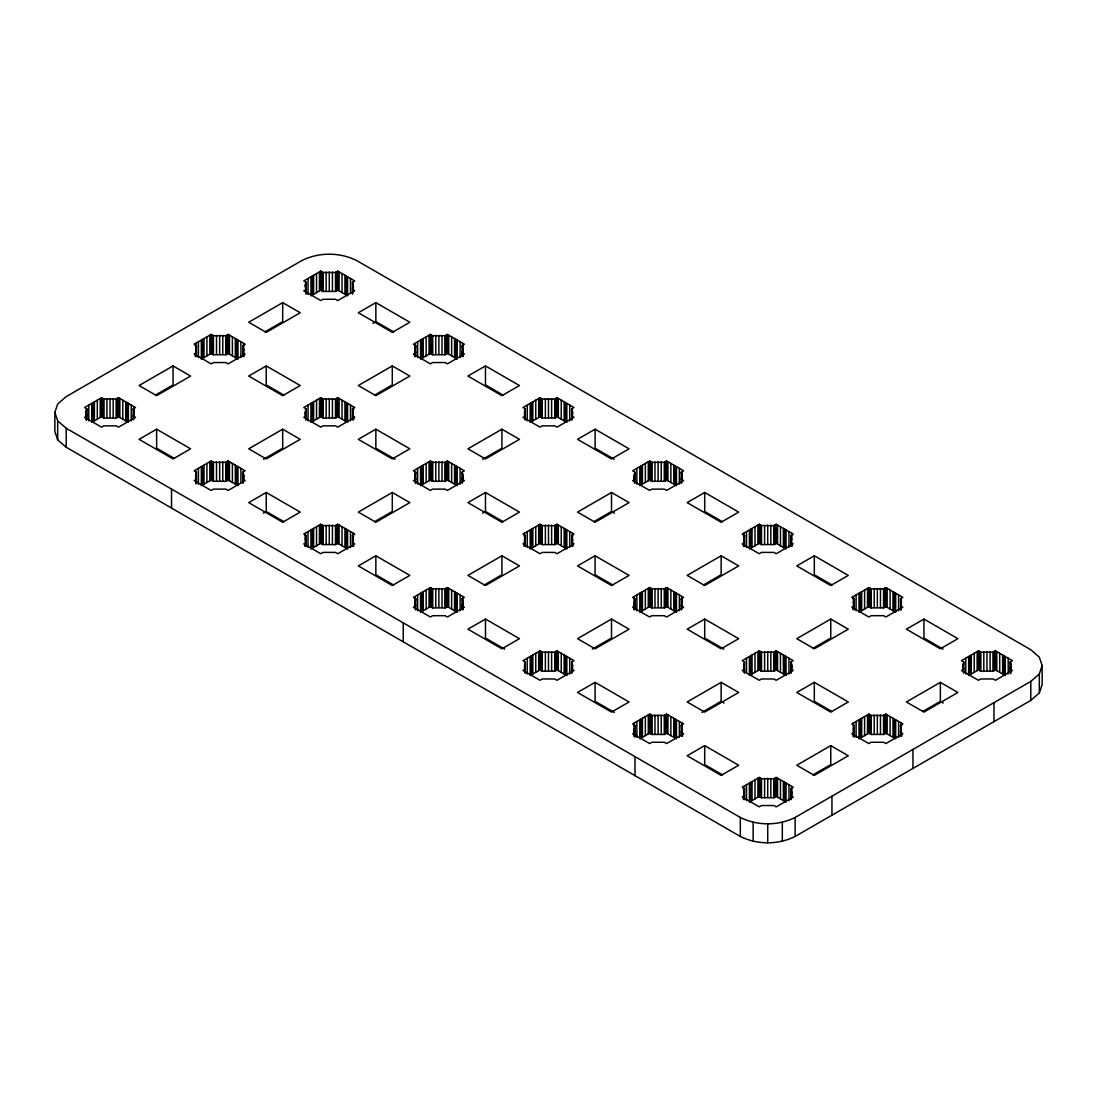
<?xml version="1.0" encoding="UTF-8"?>
<svg xmlns="http://www.w3.org/2000/svg" width="1097" height="1097" viewBox="0 0 1097 1097"><rect width="100%" height="100%" fill="white"/><g stroke="black" fill="none" stroke-linecap="round" stroke-linejoin="round"><path stroke-width="1.5" d="M86.828 408.838L86.019 412.431L86.828 416.024L84.565 417.34L101.555 427.144L103.817 425.842L116.268 425.842L118.545 427.144L135.534 417.34L133.258 416.024L134.067 412.431L133.258 408.838L135.534 407.536L118.545 397.717L116.268 399.034L103.817 399.034L101.555 397.717L84.565 407.536L86.828 408.838L86.828 419.918M195.636 352.315L196.445 345.555L194.169 344.239L211.159 334.434L213.435 335.751L225.886 335.751L228.149 334.434L245.138 344.239L242.876 345.555L242.876 356.635M196.445 472.121L195.636 475.714L196.445 479.307L194.169 480.623L211.159 490.428L213.435 489.125L225.886 489.125L228.149 490.428L245.138 480.623L242.876 479.307L243.685 475.714L242.876 472.121L245.138 470.819L228.149 461.001L225.886 462.317L213.435 462.317L211.159 461.001L194.169 470.819L196.445 472.121L196.445 483.201M242.876 345.555L243.685 349.148L242.876 352.74L245.138 354.057L228.149 363.861L225.886 362.545L213.435 362.545L211.159 363.861L194.169 354.057L196.445 352.74L195.636 349.148M306.063 282.272L305.24 285.864L306.063 289.457L303.787 290.774L320.777 300.578L323.053 299.262L335.49 299.262L337.766 300.578L354.756 290.774L352.48 289.457L353.303 285.864L352.48 282.272L354.756 280.955L337.766 271.151L335.49 272.467L323.053 272.467L320.777 271.151L303.787 280.955L306.063 282.272L306.063 294.202M305.24 415.598L306.063 408.838L303.787 407.536L320.777 397.717L323.053 399.034L335.49 399.034L337.766 397.717L354.756 407.536L352.48 408.838L352.48 419.918M306.063 535.418L305.24 539.011L306.063 542.59L303.787 543.906L320.777 553.724L323.053 552.408L335.49 552.408L337.766 553.724L354.756 543.906L352.48 542.59L353.303 539.011L352.48 535.418L354.756 534.102L337.766 524.297L335.49 525.6L323.053 525.6L320.777 524.297L303.787 534.102L306.063 535.418L306.063 546.484M352.48 408.838L353.303 412.431L352.48 416.024L354.756 417.34L337.766 427.144L335.49 425.842L323.053 425.842L320.777 427.144L303.787 417.34L306.063 416.024L305.24 412.431M414.858 352.315L415.681 345.555L413.404 344.239L430.394 334.434L432.671 335.751L445.108 335.751L447.384 334.434L464.374 344.239L462.098 345.555L462.098 356.635M414.858 478.882L415.681 472.121L413.404 470.819L430.394 461.001L432.671 462.317L445.108 462.317L447.384 461.001L464.374 470.819L462.098 472.121L462.098 483.201M414.858 605.448L415.681 598.701L413.404 597.385L430.394 587.581L432.671 588.883L445.108 588.883L447.384 587.581L464.374 597.385L462.098 598.701L462.098 609.781M462.098 345.555L462.907 349.148L462.098 352.74L464.374 354.057L447.384 363.861L445.108 362.545L432.671 362.545L430.394 363.861L413.404 354.057L415.681 352.74L414.858 349.148M462.098 472.121L462.907 475.714L462.098 479.307L464.374 480.623L447.384 490.428L445.108 489.125L432.671 489.125L430.394 490.428L413.404 480.623L415.681 479.307L414.858 475.714M462.098 598.701L462.907 602.294L462.098 605.887L464.374 607.19L447.384 617.008L445.108 615.691L432.671 615.691L430.394 617.008L413.404 607.19L415.681 605.887L414.858 602.294M524.476 415.598L525.285 408.838L523.008 407.536L539.998 397.717L542.275 399.034L554.725 399.034L557.002 397.717L573.992 407.536L571.715 408.838L571.715 419.918M524.476 542.165L525.285 535.418L523.008 534.102L539.998 524.297L542.275 525.6L554.725 525.6L557.002 524.297L573.992 534.102L571.715 535.418L571.715 546.484M524.476 668.745L525.285 661.985L523.008 660.668L539.998 650.864L542.275 652.18L554.725 652.18L557.002 650.864L573.992 660.668L571.715 661.985L571.715 673.064M571.715 408.838L572.524 412.431L571.715 416.024L573.992 417.34L557.002 427.144L554.725 425.842L542.275 425.842L539.998 427.144L523.008 417.34L525.285 416.024L524.476 412.431M571.715 535.418L572.524 539.011L571.715 542.59L573.992 543.906L557.002 553.724L554.725 552.408L542.275 552.408L539.998 553.724L523.008 543.906L525.285 542.59L524.476 539.011M571.715 661.985L572.524 665.577L571.715 669.17L573.992 670.473L557.002 680.291L554.725 678.974L542.275 678.974L539.998 680.291L523.008 670.473L525.285 669.17L524.476 665.577M634.093 478.882L634.902 472.121L632.626 470.819L649.616 461.001L651.892 462.317L664.329 462.317L666.606 461.001L683.596 470.819L681.319 472.121L681.319 483.201M634.093 605.448L634.902 598.701L632.626 597.385L649.616 587.581L651.892 588.883L664.329 588.883L666.606 587.581L683.596 597.385L681.319 598.701L681.319 609.781M634.093 732.028L634.902 725.268L632.626 723.951L649.616 714.147L651.892 715.463L664.329 715.463L666.606 714.147L683.596 723.951L681.319 725.268L681.319 735.621M681.319 472.121L682.142 475.714L681.319 479.307L683.596 480.623L666.606 490.428L664.329 489.125L651.892 489.125L649.616 490.428L632.626 480.623L634.902 479.307L634.093 475.714M681.319 598.701L682.142 602.294L681.319 605.887L683.596 607.19L666.606 617.008L664.329 615.691L651.892 615.691L649.616 617.008L632.626 607.19L634.902 605.887L634.093 602.294M743.697 542.165L744.52 535.418L742.244 534.102L759.234 524.297L761.51 525.6L773.947 525.6L776.223 524.297L793.213 534.102L790.937 535.418L790.937 546.484M743.697 668.745L744.52 661.985L742.244 660.668L759.234 650.864L761.51 652.18L773.947 652.18L776.223 650.864L793.213 660.668L790.937 661.985L790.937 673.064M743.697 795.311L744.52 788.551L742.244 787.235L759.234 777.43L761.51 778.747L773.947 778.747L776.223 777.43L793.213 787.235L790.937 788.551L790.937 799.631M790.937 661.985L791.76 665.577L790.937 669.17L793.213 670.473L776.223 680.291L773.947 678.974L761.51 678.974L759.234 680.291L742.244 670.473L744.52 669.17L743.697 665.577M790.937 788.551L791.76 792.144L790.937 795.736L793.213 797.053L776.223 806.857L773.947 805.541L761.51 805.541L759.234 806.857L742.244 797.053L744.52 795.736L743.697 792.144M854.124 598.701L853.315 602.294L854.124 605.887L851.862 607.19L868.851 617.008L871.114 615.691L883.565 615.691L885.841 617.008L902.831 607.19L900.555 605.887L901.364 602.294L900.555 598.701L902.831 597.385L885.841 587.581L883.565 588.883L871.114 588.883L868.851 587.581L851.862 597.385L854.124 598.701L854.124 609.781M854.124 725.268L853.315 728.861L854.124 732.453L851.862 733.77L868.851 743.574L871.114 742.258L883.565 742.258L885.841 743.574L902.831 733.77L900.555 732.453L901.364 728.861L900.555 725.268L902.831 723.951L885.841 714.147L883.565 715.463L871.114 715.463L868.851 714.147L851.862 723.951L854.124 725.268L854.124 737.198M962.933 670.322L963.742 661.985L961.466 660.668L978.455 650.864L980.732 652.18L993.183 652.18L995.445 650.864L1012.435 660.668L1010.172 661.985L1010.172 673.064M54.85 412.431L57.688 404.011L66.204 396.607L301.867 260.551C318.912 252.077 339.631 252.077 356.676 260.551L1030.796 649.753L1039.312 657.158L1042.15 665.577L1042.15 684.569L1039.312 692.989L1030.796 700.393L795.133 836.449C778.088 844.923 757.369 844.923 740.324 836.449L66.204 447.247L57.688 439.842L54.85 431.423L54.85 412.431L57.688 420.85L57.688 439.842M1039.312 692.989L1039.312 673.997L1042.15 665.577M57.688 420.85L66.204 428.255L740.324 817.457C757.369 825.931 778.088 825.931 795.133 817.457L1030.796 681.402L1039.312 673.997M173.065 365.918L139.086 385.541L156.624 395.66L190.604 376.052L173.065 365.918L173.065 384.91L155.349 395.153M282.683 302.635L248.704 322.257L266.242 332.377L300.221 312.755L282.683 302.635L282.683 321.627L264.953 331.856M128.363 403.394L128.363 422.386L118.545 416.709L116.268 418.026L103.817 418.026L101.555 416.709L91.723 422.386L91.723 403.394M237.98 340.111L237.98 359.103L228.149 353.426L225.886 354.742L213.435 354.742L211.159 353.426L201.341 359.103L201.341 340.111M347.584 276.828L347.584 295.806L337.766 290.143L335.49 291.459L323.053 291.459L320.777 290.143L310.958 295.806L310.958 276.828M156.624 429.201L139.086 439.335L173.065 458.944L190.604 448.824L156.624 429.201L156.624 448.193L174.354 458.436M266.242 365.918L248.704 376.052L282.683 395.66L300.221 385.541L266.242 365.918L266.242 384.91L283.972 395.153M375.86 302.635L358.321 312.755L392.301 332.377L409.839 322.257L375.86 302.635L375.86 321.627L393.59 331.856M372.939 323.313L375.86 321.627M282.683 429.201L248.704 448.824L266.242 458.944L300.221 439.335L282.683 429.201L282.683 448.193L263.486 459.286M392.301 365.918L358.321 385.541L375.86 395.66L409.839 376.052L392.301 365.918L392.301 384.91L374.571 395.153M237.98 466.678L237.98 485.669L228.149 479.992L225.886 481.309L213.435 481.309L211.159 479.992L201.341 485.669L201.341 466.678M347.584 403.394L347.584 422.386L337.766 416.709L335.49 418.026L323.053 418.026L320.777 416.709L310.958 422.386L310.958 403.394M457.202 340.111L457.202 359.103L447.384 353.426L445.108 354.742L432.671 354.742L430.394 353.426L420.562 359.103L420.562 340.111M266.242 492.484L248.704 502.618L282.683 522.241L300.221 512.107L266.242 492.484L266.242 511.476L283.972 521.719M375.86 429.201L358.321 439.335L392.301 458.944L409.839 448.824L375.86 429.201L375.86 448.193L395.071 459.286M485.477 365.918L467.939 376.052L501.919 395.66L519.457 385.541L485.477 365.918L485.477 384.91L503.208 395.153M263.321 513.163L266.242 511.476M392.301 492.484L358.321 512.107L375.86 522.241L409.839 502.618L392.301 492.484L392.301 511.476L374.571 521.719M501.919 429.201L467.939 448.824L485.477 458.944L519.457 439.335L501.919 429.201L501.919 448.193L482.707 459.286M347.584 529.961L347.584 548.953L337.766 543.276L335.49 544.592L323.053 544.592L320.777 543.276L310.958 548.953L310.958 529.961M457.202 466.678L457.202 485.669L447.384 479.992L445.108 481.309L432.671 481.309L430.394 479.992L420.562 485.669L420.562 466.678M566.82 403.394L566.82 422.386L557.002 416.709L554.725 418.026L542.275 418.026L539.998 416.709L530.18 422.386L530.18 403.394M375.86 555.781L358.321 565.901L392.301 585.524L409.839 575.39L375.86 555.781L375.86 574.759L393.59 585.003M485.477 492.484L467.939 502.618L501.919 522.241L519.457 512.107L485.477 492.484L485.477 511.476L503.208 521.719M595.081 429.201L577.543 439.335L611.523 458.944L629.061 448.824L595.081 429.201L595.081 448.193L614.293 459.286M482.543 513.163L485.477 511.476M501.919 555.781L467.939 575.39L485.477 585.524L519.457 565.901L501.919 555.781L501.919 574.759L484.188 585.003M611.523 492.484L577.543 512.107L595.081 522.241L629.061 502.618L611.523 492.484L611.523 511.476L593.792 521.719M457.202 593.244L457.202 612.236L447.384 606.572L445.108 607.875L432.671 607.875L430.394 606.572L420.562 612.236L420.562 593.244M566.82 529.961L566.82 548.953L557.002 543.276L554.725 544.592L542.275 544.592L539.998 543.276L530.18 548.953L530.18 529.961M676.438 466.678L676.438 485.669L666.606 479.992L664.329 481.309L651.892 481.309L649.616 479.992L639.798 485.669L639.798 466.678M485.477 619.065L467.939 629.184L501.919 648.807L519.457 638.673L485.477 619.065L485.477 638.056L504.675 649.136M595.081 555.781L577.543 565.901L611.523 585.524L629.061 575.39L595.081 555.781L595.081 574.759L612.812 585.003M704.699 492.484L687.161 502.618L721.14 522.241L738.679 512.107L704.699 492.484L704.699 511.476L722.429 521.719M611.523 619.065L577.543 638.673L595.081 648.807L629.061 629.184L611.523 619.065L611.523 638.056L592.325 649.136M721.14 555.781L687.161 575.39L704.699 585.524L738.679 565.901L721.14 555.781L721.14 574.759L703.41 585.003M566.82 656.527L566.82 675.519L557.002 669.856L554.725 671.158L542.275 671.158L539.998 669.856L530.18 675.519L530.18 656.527M676.438 593.244L676.438 612.236L666.606 606.572L664.329 607.875L651.892 607.875L649.616 606.572L639.798 612.236L639.798 593.244M786.042 529.961L786.042 548.953L776.223 543.276L773.947 544.592L761.51 544.592L759.234 543.276L749.416 548.953L749.416 529.961M595.081 682.348L577.543 692.468L611.523 712.09L629.061 701.97L595.081 682.348L595.081 701.34L614.293 712.419M704.699 619.065L687.161 629.184L721.14 648.807L738.679 638.673L704.699 619.065L704.699 638.056L723.91 649.136M814.317 555.781L796.779 565.901L830.758 585.524L848.296 575.39L814.317 555.781L814.317 574.759L832.047 585.003M721.14 682.348L687.161 701.97L704.699 712.09L738.679 692.468L721.14 682.348L721.14 701.34L701.929 712.419M830.758 619.065L796.779 638.673L814.317 648.807L848.296 629.184L830.758 619.065L830.758 638.056L813.028 648.286M676.438 719.81L676.438 738.802L666.606 733.139L664.329 734.455L651.892 734.455L649.616 733.139L639.798 738.802L639.798 719.81M786.042 656.527L786.042 675.519L776.223 669.856L773.947 671.158L761.51 671.158L759.234 669.856L749.416 675.519L749.416 656.527M895.659 593.244L895.659 612.236L885.841 606.572L883.565 607.875L871.114 607.875L868.851 606.572L859.02 612.236L859.02 593.244M704.699 745.631L687.161 755.751L721.14 775.373L738.679 765.253L704.699 745.631L704.699 764.623L722.429 774.852M814.317 682.348L796.779 692.468L830.758 712.09L848.296 701.97L814.317 682.348L814.317 701.34L832.047 711.569M923.935 619.065L906.396 629.184L940.376 648.807L957.914 638.673L923.935 619.065L923.935 638.056L943.132 649.136M830.758 745.631L796.779 765.253L814.317 775.373L848.296 755.751L830.758 745.631L830.758 764.623L813.028 774.852M940.376 682.348L906.396 701.97L923.935 712.09L957.914 692.468L940.376 682.348L940.376 701.34L922.646 711.569M786.042 783.107L786.042 802.099L776.223 796.422L773.947 797.738L761.51 797.738L759.234 796.422L749.416 802.099L749.416 783.107M895.659 719.81L895.659 738.802L885.841 733.139L883.565 734.455L871.114 734.455L868.851 733.139L859.02 738.802L859.02 719.81M1005.277 656.527L1005.277 675.519L995.445 669.856L993.183 671.158L980.732 671.158L978.455 669.856L968.637 675.519L968.637 656.527M611.523 511.476L614.457 513.163M940.376 701.34L943.297 703.026M721.14 701.34L724.061 703.026M1010.172 661.985L1010.981 665.577L1010.172 669.17L1012.435 670.473L995.445 680.291L993.183 678.974L980.732 678.974L978.455 680.291L961.466 670.473L963.742 669.17L962.933 665.577M790.937 535.418L791.76 539.011L790.937 542.59L793.213 543.906L776.223 553.724L773.947 552.408L761.51 552.408L759.234 553.724L742.244 543.906L744.52 542.59L743.697 539.011M681.319 725.268L682.142 728.861L681.319 732.453L683.596 733.77L666.606 743.574L664.329 742.258L651.892 742.258L649.616 743.574L632.626 733.77L634.902 732.453L634.093 728.861M1030.796 681.402L1030.796 700.393M1010.776 663.767L1010.776 673.709M1010.529 661.779L1010.529 672.859M1008.198 658.214L1008.198 674.038M1003.947 655.759L1003.947 674.751M1002.617 655.005L1002.617 673.983M999.696 653.318L999.696 672.31M996.775 651.632L996.775 670.624M995.445 650.864L995.445 669.856M995.089 651.07L995.089 670.061M994.307 651.522L994.307 670.514M993.978 702.656L993.978 721.648M993.525 651.975L993.525 670.953M993.183 652.18L993.183 671.158M990.084 651.824L990.084 670.816M986.957 651.7L986.957 670.692M983.817 651.824L983.817 670.816M980.732 652.18L980.732 671.158M980.375 651.975L980.375 670.953M979.594 651.522L979.594 670.514M978.812 651.07L978.812 670.061M978.455 650.864L978.455 669.856M977.139 651.632L977.139 670.624M974.218 653.318L974.218 672.31M971.298 655.005L971.298 673.983M969.967 655.759L969.967 674.751M965.717 658.214L965.717 674.038M963.742 661.985L963.742 673.064M963.385 669.376L963.385 672.543M963.139 663.767L963.139 670.102M912.965 749.429L912.965 768.421M901.693 733.111L901.693 736.279M901.364 602.294L901.364 605.448M901.501 723.184L901.501 726.351M901.158 600.484L901.158 609.973M901.158 727.05L901.158 735.415M900.911 598.496L900.911 609.575M900.911 725.062L900.911 736.142M900.555 598.701L900.555 609.781M900.555 725.268L900.555 735.621M898.58 594.931L898.58 610.755M898.58 721.497L898.58 737.335M894.329 592.476L894.329 611.468M894.329 719.056L894.329 738.048M892.999 591.708L892.999 610.7M892.999 718.288L892.999 737.28M890.078 590.021L890.078 609.013M890.078 716.602L890.078 735.593M887.158 588.349L887.158 607.327M887.158 714.915L887.158 733.907M885.841 587.581L885.841 606.572M885.841 714.147L885.841 733.139M885.485 587.786L885.485 606.778M885.485 714.353L885.485 733.344M884.703 588.239L884.703 607.217M884.703 714.805L884.703 733.797M883.921 588.678L883.921 607.669M883.921 715.258L883.921 734.25M883.565 588.883L883.565 607.875M883.565 715.463L883.565 734.455M880.48 588.541L880.48 607.532M880.48 715.107L880.48 734.099M877.339 588.417L877.339 607.409M877.339 714.983L877.339 733.975M874.213 588.541L874.213 607.532M874.213 715.107L874.213 734.099M871.114 588.883L871.114 607.875M871.114 715.463L871.114 734.455M870.771 588.678L870.771 607.669M870.771 715.258L870.771 734.25M869.99 588.239L869.99 607.217M869.99 714.805L869.99 733.797M869.208 587.786L869.208 606.778M869.208 714.353L869.208 733.344M868.851 587.581L868.851 606.572M868.851 714.147L868.851 733.139M867.521 588.349L867.521 607.327M867.521 714.915L867.521 733.907M864.601 590.021L864.601 609.013M864.601 716.602L864.601 735.593M861.68 591.708L861.68 610.7M861.68 718.288L861.68 737.28M860.35 592.476L860.35 611.468M860.35 719.056L860.35 738.048M856.099 594.931L856.099 610.755M856.099 721.497L856.099 737.335M853.781 606.093L853.781 609.246M853.781 732.659L853.781 735.826M853.521 600.484L853.521 606.806M853.521 727.05L853.315 732.028M853.178 596.617L853.178 599.785M853.178 723.184L853.178 726.351M853 606.531L853 609.699M853 733.111L853 736.279M831.951 796.203L831.951 815.194M795.133 817.457L795.133 836.449M792.075 543.248L792.075 546.416M791.883 533.334L791.883 536.502M791.883 786.48L791.883 789.634M791.76 665.577L791.76 668.745M791.76 792.144L791.76 795.311M791.554 537.201L791.554 541.945M791.554 663.767L791.554 668.512M791.554 790.334L791.554 795.078M791.294 535.213L791.294 546.292M791.294 661.779L791.294 672.859M791.294 788.345L791.294 799.425M788.962 531.647L788.962 547.472M788.962 658.214L788.962 674.038M788.962 784.794L788.962 800.618M784.712 529.193L784.712 548.185M784.712 655.759L784.712 674.751M784.712 782.339L784.712 801.331M783.395 528.425L783.395 547.417M783.395 655.005L783.395 673.983M783.395 781.571L783.395 800.563M782.312 822.366L782.312 841.358M780.474 526.738L780.474 545.73M780.474 653.318L780.474 672.31M780.474 779.885L780.474 798.877M777.554 525.052L777.554 544.043M777.554 651.632L777.554 670.624M777.554 778.198L777.554 797.19M776.223 524.297L776.223 543.276M776.223 650.864L776.223 669.856M776.223 777.43L776.223 796.422M775.867 524.489L775.867 543.481M775.867 651.07L775.867 670.061M775.867 777.636L775.867 796.628M775.085 524.942L775.085 543.934M775.085 651.522L775.085 670.514M775.085 778.088L775.085 797.08M774.304 525.394L774.304 544.386M774.304 651.975L774.304 670.953M774.304 778.541L774.304 797.533M773.947 525.6L773.947 544.592M773.947 652.18L773.947 671.158M773.947 778.747L773.947 797.738M770.862 525.257L770.862 544.235M770.862 651.824L770.862 670.816M770.862 778.39L770.862 797.382M767.722 525.134L767.722 544.126M767.722 651.7L767.722 670.692M767.722 778.267L767.722 797.258M767.722 824.012L767.722 843.003M764.595 525.257L764.595 544.235M764.595 651.824L764.595 670.816M764.595 778.39L764.595 797.382M761.51 525.6L761.51 544.592M761.51 652.18L761.51 671.158M761.51 778.747L761.51 797.738M761.153 525.394L761.153 544.386M761.153 651.975L761.153 670.953M761.153 778.541L761.153 797.533M760.372 524.942L760.372 543.934M760.372 651.522L760.372 670.514M760.372 778.088L760.372 797.08M759.59 524.489L759.59 543.481M759.59 651.07L759.59 670.061M759.59 777.636L759.59 796.628M759.234 524.297L759.234 543.276M759.234 650.864L759.234 669.856M759.234 777.43L759.234 796.422M757.904 525.052L757.904 544.043M757.904 651.632L757.904 670.624M757.904 778.198L757.904 797.19M754.983 526.738L754.983 545.73M754.983 653.318L754.983 672.31M754.983 779.885L754.983 798.877M753.145 822.366L753.145 841.358M752.062 528.425L752.062 547.417M752.062 655.005L752.062 673.983M752.062 781.571L752.062 800.563M750.732 529.193L750.732 548.185M750.732 655.759L750.732 674.751M750.732 782.339L750.732 801.331M746.495 531.647L746.495 547.472M746.495 658.214L746.495 672.461M746.495 784.794L746.495 800.618M744.52 535.418L744.52 546.484M744.52 661.985L744.52 673.064M744.52 788.551L744.52 799.631M744.164 542.796L744.164 545.963M744.164 669.376L744.164 672.543M744.164 795.942L744.164 799.11M743.903 537.201L743.903 541.945M743.903 663.767L743.903 668.512M743.903 790.334L743.903 795.078M743.574 533.334L743.574 536.502M743.382 543.248L743.382 546.416M743.574 786.48L743.574 789.634M743.382 796.395L743.382 799.562M740.324 817.457L740.324 836.449M682.457 733.111L682.457 736.279M682.142 475.714L682.142 478.882M682.265 596.617L682.265 599.785M682.142 602.294L682.142 605.448M682.265 723.184L682.265 726.351M681.936 473.918L681.936 478.662M681.936 600.484L681.936 605.229M681.936 727.05L681.936 731.795M681.676 471.929L681.676 482.995M681.676 598.496L681.676 609.575M681.676 725.062L681.676 736.142M679.358 468.364L679.358 484.188M679.358 594.931L679.358 610.755M679.358 721.497L679.358 737.335M675.108 465.91L675.108 484.901M675.108 592.476L675.108 611.468M675.108 719.056L675.108 738.048M673.777 465.142L673.777 484.134M673.777 591.708L673.777 610.7M673.777 718.288L673.777 737.28M670.857 463.455L670.857 482.447M670.857 590.021L670.857 609.013M670.857 716.602L670.857 735.593M667.936 461.768L667.936 480.76M667.936 588.349L667.936 607.327M667.936 714.915L667.936 733.907M666.606 461.001L666.606 479.992M666.606 587.581L666.606 606.572M666.606 714.147L666.606 733.139M666.249 461.206L666.249 480.198M666.249 587.786L666.249 606.778M666.249 714.353L666.249 733.344M665.468 461.659L665.468 480.651M665.468 588.239L665.468 607.217M665.468 714.805L665.468 733.797M664.686 462.111L664.686 481.103M664.686 588.678L664.686 607.669M664.686 715.258L664.686 734.25M664.329 462.317L664.329 481.309M664.329 588.883L664.329 607.875M664.329 715.463L664.329 734.455M661.244 461.96L661.244 480.952M661.244 588.541L661.244 607.532M661.244 715.107L661.244 734.099M658.118 461.851L658.118 480.843M658.118 588.417L658.118 607.409M658.118 714.983L658.118 733.975M654.978 461.96L654.978 480.952M654.978 588.541L654.978 607.532M654.978 715.107L654.978 734.099M651.892 462.317L651.892 481.309M651.892 588.883L651.892 607.875M651.892 715.463L651.892 734.455M651.536 462.111L651.536 481.103M651.536 588.678L651.536 607.669M651.536 715.258L651.536 734.25M650.754 461.659L650.754 480.651M650.754 588.239L650.754 607.217M650.754 714.805L650.754 733.797M649.973 461.206L649.973 480.198M649.973 587.786L649.973 606.778M649.973 714.353L649.973 733.344M649.616 461.001L649.616 479.992M649.616 587.581L649.616 606.572M649.616 714.147L649.616 733.139M648.286 461.768L648.286 480.76M648.286 588.349L648.286 607.327M648.286 714.915L648.286 733.907M645.365 463.455L645.365 482.447M645.365 590.021L645.365 609.013M645.365 716.602L645.365 735.593M642.444 465.142L642.444 484.134M642.444 591.708L642.444 610.7M642.444 718.288L642.444 737.28M641.128 465.91L641.128 484.901M641.128 592.476L641.128 611.468M641.128 719.056L641.128 738.048M636.877 468.364L636.877 484.188M636.877 594.931L636.877 610.755M636.877 721.497L636.877 737.335M634.902 472.121L634.902 483.201M634.902 598.701L634.902 609.781M634.902 725.268L634.902 737.198M634.998 756.642L634.998 775.634M634.546 479.512L634.546 482.68M634.546 606.093L634.546 609.246M634.546 732.659L634.546 735.826M634.285 473.918L634.285 478.662M634.285 600.484L634.285 606.806M634.285 727.05L634.285 731.795M633.956 596.617L633.956 599.785M633.956 723.184L633.956 726.351M633.764 606.531L633.764 609.699M633.764 733.111L633.764 736.279M572.661 533.334L572.661 536.502M572.853 543.248L572.853 546.416M572.524 412.431L572.524 415.598M572.524 539.011L572.524 542.165M572.524 665.577L572.524 668.745M572.319 410.621L572.319 415.379M572.319 537.201L572.319 541.945M572.319 663.767L572.319 668.512M572.072 408.633L572.072 419.712M572.072 535.213L572.072 546.292M572.072 661.779L572.072 672.859M569.741 405.081L569.741 420.905M569.741 531.647L569.741 547.472M569.741 658.214L569.741 674.038M565.49 402.626L565.49 421.618M565.49 529.193L565.49 548.185M565.49 655.759L565.49 674.751M564.16 401.859L564.16 420.85M564.16 528.425L564.16 547.417M564.16 655.005L564.16 673.983M561.239 400.172L561.239 419.164M561.239 526.738L561.239 545.73M561.239 653.318L561.239 672.31M558.318 398.485L558.318 417.477M558.318 525.052L558.318 544.043M558.318 651.632L558.318 670.624M557.002 397.717L557.002 416.709M557.002 524.297L557.002 543.276M557.002 650.864L557.002 669.856M556.645 397.923L556.645 416.915M556.645 524.489L556.645 543.481M556.645 651.07L556.645 670.061M555.864 398.376L555.864 417.367M555.864 524.942L555.864 543.934M555.864 651.522L555.864 670.514M555.082 398.828L555.082 417.82M555.082 525.394L555.082 544.386M555.082 651.975L555.082 670.953M554.725 399.034L554.725 418.026M554.725 525.6L554.725 544.592M554.725 652.18L554.725 671.158M551.626 398.677L551.626 417.669M551.626 525.257L551.626 544.235M551.626 651.824L551.626 670.816M548.5 398.568L548.5 417.559M548.5 525.134L548.5 544.126M548.5 651.7L548.5 670.692M545.374 398.677L545.374 417.669M545.374 525.257L545.374 544.235M545.374 651.824L545.374 670.816M542.275 399.034L542.275 418.026M542.275 525.6L542.275 544.592M542.275 652.18L542.275 671.158M541.918 398.828L541.918 417.82M541.918 525.394L541.918 544.386M541.918 651.975L541.918 670.953M541.136 398.376L541.136 417.367M541.136 524.942L541.136 543.934M541.136 651.522L541.136 670.514M540.355 397.923L540.355 416.915M540.355 524.489L540.355 543.481M540.355 651.07L540.355 670.061M539.998 397.717L539.998 416.709M539.998 524.297L539.998 543.276M539.998 650.864L539.998 669.856M538.682 398.485L538.682 417.477M538.682 525.052L538.682 544.043M538.682 651.632L538.682 670.624M535.761 400.172L535.761 419.164M535.761 526.738L535.761 545.73M535.761 653.318L535.761 672.31M532.84 401.859L532.84 420.85M532.84 528.425L532.84 547.417M532.84 655.005L532.84 673.983M531.51 402.626L531.51 421.618M531.51 529.193L531.51 548.185M531.51 655.759L531.51 674.751M527.259 405.081L527.259 420.905M527.259 531.647L527.259 547.472M527.259 658.214L527.259 674.038M525.285 408.838L525.285 419.918M525.285 535.418L525.285 546.484M525.285 661.985L525.285 673.064M524.928 408.633L524.928 419.712M524.928 535.213L524.928 546.292M524.928 661.779L524.928 672.859M524.681 410.621L524.681 415.379M524.681 537.201L524.681 541.945M524.681 663.767L524.681 668.512M524.339 533.334L524.339 536.502M524.147 543.248L524.147 546.416M463.236 353.399L463.236 356.566M463.236 606.531L463.236 609.699M463.044 343.484L463.044 346.638M463.044 596.617L463.044 599.785M462.907 349.148L462.907 352.315M462.907 475.714L462.907 478.882M462.907 602.294L462.907 605.448M462.715 347.338L462.715 352.096M462.715 473.918L462.715 478.662M462.715 600.484L462.715 606.806M462.454 352.946L462.454 356.114M462.454 479.512L462.454 482.68M462.454 606.093L462.454 609.246M460.123 341.798L460.123 357.622M460.123 468.364L460.123 484.188M460.123 594.931L460.123 610.755M455.872 339.343L455.872 358.335M455.872 465.91L455.872 484.901M455.872 592.476L455.872 611.468M454.556 338.575L454.556 357.567M454.556 465.142L454.556 484.134M454.556 591.708L454.556 610.7M451.635 336.889L451.635 355.881M451.635 463.455L451.635 482.447M451.635 590.021L451.635 609.013M448.714 335.202L448.714 354.194M448.714 461.768L448.714 480.76M448.714 588.349L448.714 607.327M447.384 334.434L447.384 353.426M447.384 461.001L447.384 479.992M447.384 587.581L447.384 606.572M447.028 334.64L447.028 353.632M447.028 461.206L447.028 480.198M447.028 587.786L447.028 606.778M446.246 335.092L446.246 354.084M446.246 461.659L446.246 480.651M446.246 588.239L446.246 607.217M445.464 335.545L445.464 354.537M445.464 462.111L445.464 481.103M445.464 588.678L445.464 607.669M445.108 335.751L445.108 354.742M445.108 462.317L445.108 481.309M445.108 588.883L445.108 607.875M442.022 335.394L442.022 354.386M442.022 461.96L442.022 480.952M442.022 588.541L442.022 607.532M438.882 335.284L438.882 354.262M438.882 461.851L438.882 480.843M438.882 588.417L438.882 607.409M435.756 335.394L435.756 354.386M435.756 461.96L435.756 480.952M435.756 588.541L435.756 607.532M432.671 335.751L432.671 354.742M432.671 462.317L432.671 481.309M432.671 588.883L432.671 607.875M432.314 335.545L432.314 354.537M432.314 462.111L432.314 481.103M432.314 588.678L432.314 607.669M431.532 335.092L431.532 354.084M431.532 461.659L431.532 480.651M431.532 588.239L431.532 607.217M430.751 334.64L430.751 353.632M430.751 461.206L430.751 480.198M430.751 587.786L430.751 606.778M430.394 334.434L430.394 353.426M430.394 461.001L430.394 479.992M430.394 587.581L430.394 606.572M429.064 335.202L429.064 354.194M429.064 461.768L429.064 480.76M429.064 588.349L429.064 607.327M426.143 336.889L426.143 355.881M426.143 463.455L426.143 482.447M426.143 590.021L426.143 609.013M423.223 338.575L423.223 357.567M423.223 465.142L423.223 484.134M423.223 591.708L423.223 610.7M421.892 339.343L421.892 358.335M421.892 465.91L421.892 484.901M421.892 592.476L421.892 611.468M417.642 341.798L417.642 357.622M417.642 468.364L417.642 484.188M417.642 594.931L417.642 610.755M415.681 345.555L415.681 356.635M415.681 472.121L415.681 483.201M415.681 598.701L415.681 609.781M415.324 345.349L415.324 356.429M415.324 471.929L415.324 482.995M415.324 598.496L415.324 609.575M415.064 347.338L415.064 352.096M415.064 473.918L415.064 478.662M415.064 600.484L415.064 605.229M414.735 343.484L414.735 346.638M414.735 596.617L414.735 599.785M414.543 353.399L414.543 356.566M403.257 622.863L403.257 641.855M353.618 416.682L353.618 419.849M353.618 543.248L353.618 546.416M353.303 285.864L353.303 289.032M353.426 406.768L353.426 409.935M353.303 412.431L353.303 415.598M353.426 533.334L353.426 536.502M353.303 539.011L353.303 542.165M353.097 284.054L353.097 288.799M353.097 410.621L353.097 416.956M353.097 537.201L353.097 541.945M352.836 289.663L352.836 292.83M352.836 416.229L352.836 419.397M352.836 542.796L352.836 545.963M352.48 282.272L352.48 294.202M352.48 535.418L352.48 546.484M350.505 278.501L350.505 292.748M350.505 405.081L350.505 420.905M350.505 531.647L350.505 547.472M346.268 276.06L346.268 295.052M346.268 402.626L346.268 421.618M346.268 529.193L346.268 548.185M344.938 275.292L344.938 294.284M344.938 401.859L344.938 420.85M344.938 528.425L344.938 547.417M342.017 273.606L342.017 292.597M342.017 400.172L342.017 419.164M342.017 526.738L342.017 545.73M339.096 271.919L339.096 290.911M339.096 398.485L339.096 417.477M339.096 525.052L339.096 544.043M337.766 271.151L337.766 290.143M337.766 397.717L337.766 416.709M337.766 524.297L337.766 543.276M337.41 271.357L337.41 290.348M337.41 397.923L337.41 416.915M337.41 524.489L337.41 543.481M336.628 271.809L336.628 290.801M336.628 398.376L336.628 417.367M336.628 524.942L336.628 543.934M335.847 272.262L335.847 291.254M335.847 398.828L335.847 417.82M335.847 525.394L335.847 544.386M335.49 272.467L335.49 291.459M335.49 399.034L335.49 418.026M335.49 525.6L335.49 544.592M332.405 272.111L332.405 291.103M332.405 398.677L332.405 417.669M332.405 525.257L332.405 544.235M329.278 271.987L329.278 290.979M329.278 398.568L329.278 417.559M329.278 525.134L329.278 544.126M326.138 272.111L326.138 291.103M326.138 398.677L326.138 417.669M326.138 525.257L326.138 544.235M323.053 272.467L323.053 291.459M323.053 399.034L323.053 418.026M323.053 525.6L323.053 544.592M322.696 272.262L322.696 291.254M322.696 398.828L322.696 417.82M322.696 525.394L322.696 544.386M321.915 271.809L321.915 290.801M321.915 398.376L321.915 417.367M321.915 524.942L321.915 543.934M321.133 271.357L321.133 290.348M321.133 397.923L321.133 416.915M321.133 524.489L321.133 543.481M320.777 271.151L320.777 290.143M320.777 397.717L320.777 416.709M320.777 524.297L320.777 543.276M319.446 271.919L319.446 290.911M319.446 398.485L319.446 417.477M319.446 525.052L319.446 544.043M316.526 273.606L316.526 292.597M316.526 400.172L316.526 419.164M316.526 526.738L316.526 545.73M313.605 275.292L313.605 294.284M313.605 401.859L313.605 420.85M313.605 528.425L313.605 547.417M312.288 276.06L312.288 295.052M312.288 402.626L312.288 421.618M312.288 529.193L312.288 548.185M308.038 278.501L308.038 294.339M308.038 405.081L308.038 420.905M308.038 531.647L308.038 547.472M306.063 408.838L306.063 419.918M305.706 282.066L305.706 293.146M305.706 408.633L305.706 419.712M305.706 535.213L305.706 546.292M305.446 284.054L305.446 287.222M305.446 410.621L305.446 415.379M305.446 537.201L305.446 541.945M305.117 533.334L305.117 536.502M304.925 543.248L304.925 546.416M244 353.399L244 356.566M243.822 343.484L243.822 346.638M243.685 349.148L243.685 352.315M243.685 475.714L243.685 480.472M243.479 347.338L243.479 352.096M243.479 473.918L243.479 480.692M243.219 352.946L243.219 356.114M243.219 479.512L243.219 482.68M242.876 472.121L242.876 483.201M240.901 341.798L240.901 357.622M240.901 468.364L240.901 482.611M236.65 339.343L236.65 358.335M236.65 465.91L236.65 484.901M235.32 338.575L235.32 357.567M235.32 465.142L235.32 484.134M232.399 336.889L232.399 355.881M232.399 463.455L232.399 482.447M229.479 335.202L229.479 354.194M229.479 461.768L229.479 480.76M228.149 334.434L228.149 353.426M228.149 461.001L228.149 479.992M227.792 334.64L227.792 353.632M227.792 461.206L227.792 480.198M227.01 335.092L227.01 354.084M227.01 461.659L227.01 480.651M226.229 335.545L226.229 354.537M226.229 462.111L226.229 481.103M225.886 335.751L225.886 354.742M225.886 462.317L225.886 481.309M222.787 335.394L222.787 354.386M222.787 461.96L222.787 480.952M219.661 335.284L219.661 354.262M219.661 461.851L219.661 480.843M216.52 335.394L216.52 354.386M216.52 461.96L216.52 480.952M213.435 335.751L213.435 354.742M213.435 462.317L213.435 481.309M213.079 335.545L213.079 354.537M213.079 462.111L213.079 481.103M212.297 335.092L212.297 354.084M212.297 461.659L212.297 480.651M211.515 334.64L211.515 353.632M211.515 461.206L211.515 480.198M211.159 334.434L211.159 353.426M211.159 461.001L211.159 479.992M209.842 335.202L209.842 354.194M209.842 461.768L209.842 480.76M206.922 336.889L206.922 355.881M206.922 463.455L206.922 482.447M204.001 338.575L204.001 357.567M204.001 465.142L204.001 484.134M202.671 339.343L202.671 358.335M202.671 465.91L202.671 484.901M198.42 341.798L198.42 357.622M198.42 468.364L198.42 484.188M196.445 345.555L196.445 356.635M196.089 345.349L196.089 356.429M196.089 471.929L196.089 482.995M195.842 347.338L195.842 355.702M195.842 473.918L195.842 483.859M195.499 343.484L195.499 346.638M195.307 353.399L195.307 356.566M171.53 489.07L171.53 508.062M134.204 406.768L134.204 409.935M133.861 410.621L133.861 416.956M133.615 416.229L133.615 419.397M133.258 408.838L133.258 419.918M131.283 405.081L131.283 420.905M127.033 402.626L127.033 421.618M125.702 401.859L125.702 420.85M122.782 400.172L122.782 419.164M119.861 398.485L119.861 417.477M118.545 397.717L118.545 416.709M118.188 397.923L118.188 416.915M117.406 398.376L117.406 417.367M116.625 398.828L116.625 417.82M116.268 399.034L116.268 418.026M113.183 398.677L113.183 417.669M110.043 398.568L110.043 417.559M106.916 398.677L106.916 417.669M103.817 399.034L103.817 418.026M103.475 398.828L103.475 417.82M102.693 398.376L102.693 417.367M101.911 397.923L101.911 416.915M101.555 397.717L101.555 416.709M100.225 398.485L100.225 417.477M97.304 400.172L97.304 419.164M94.383 401.859L94.383 420.85M93.053 402.626L93.053 421.618M88.802 405.081L88.802 420.905M86.471 408.633L86.471 419.712M86.224 410.621L86.224 420.124M66.204 428.255L66.204 447.247"/></g></svg>
